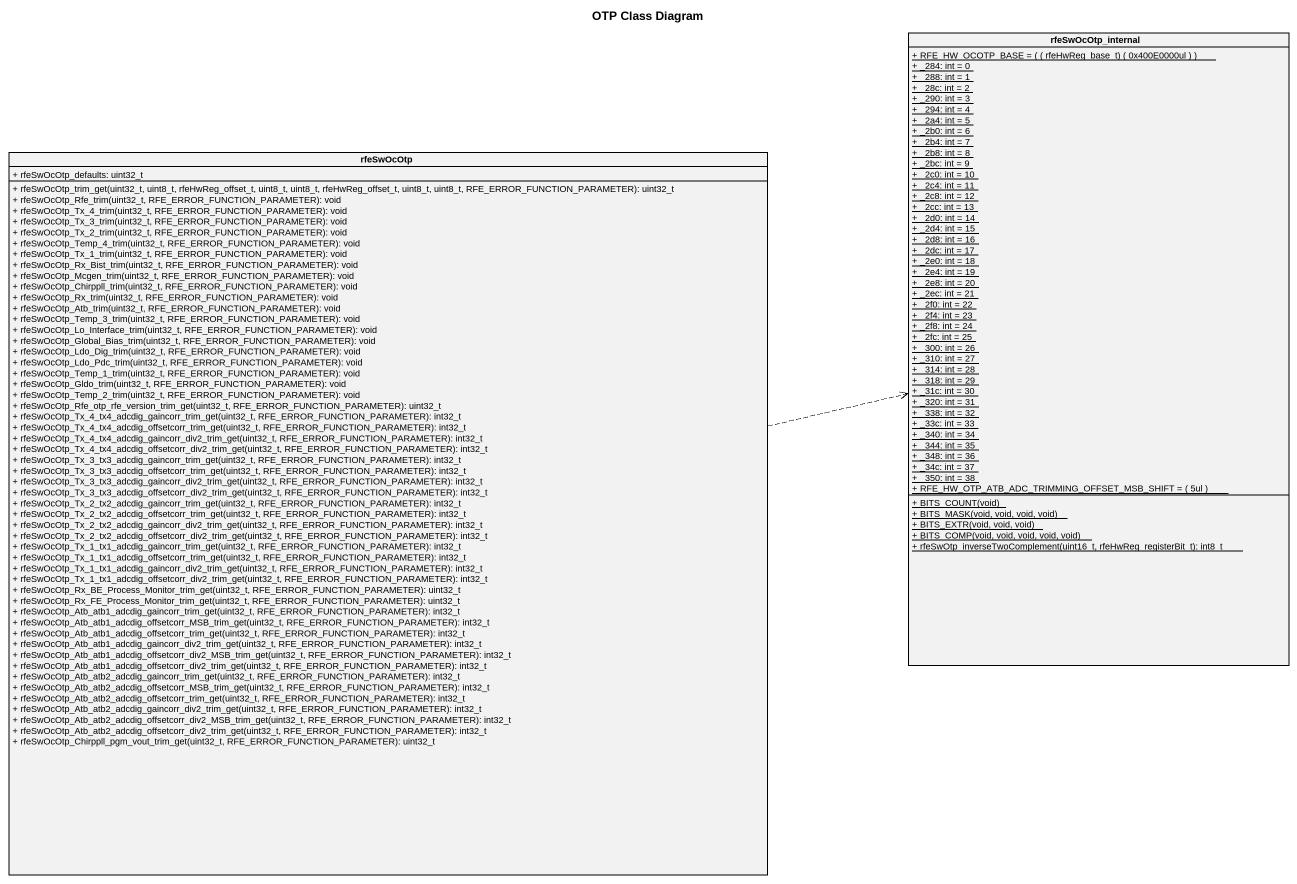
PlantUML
@startuml
title OTP Class Diagram
hide circle
hide empty members
skinparam classAttributeIconSize 0
class rfeSwOcOtp_internal {
  {static} {field} + RFE_HW_OCOTP_BASE = ( ( rfeHwReg_base_t) ( 0x400E0000ul ) )
  {static} + _284: int = 0
  {static} + _288: int = 1
  {static} + _28c: int = 2
  {static} + _290: int = 3
  {static} + _294: int = 4
  {static} + _2a4: int = 5
  {static} + _2b0: int = 6
  {static} + _2b4: int = 7
  {static} + _2b8: int = 8
  {static} + _2bc: int = 9
  {static} + _2c0: int = 10
  {static} + _2c4: int = 11
  {static} + _2c8: int = 12
  {static} + _2cc: int = 13
  {static} + _2d0: int = 14
  {static} + _2d4: int = 15
  {static} + _2d8: int = 16
  {static} + _2dc: int = 17
  {static} + _2e0: int = 18
  {static} + _2e4: int = 19
  {static} + _2e8: int = 20
  {static} + _2ec: int = 21
  {static} + _2f0: int = 22
  {static} + _2f4: int = 23
  {static} + _2f8: int = 24
  {static} + _2fc: int = 25
  {static} + _300: int = 26
  {static} + _310: int = 27
  {static} + _314: int = 28
  {static} + _318: int = 29
  {static} + _31c: int = 30
  {static} + _320: int = 31
  {static} + _338: int = 32
  {static} + _33c: int = 33
  {static} + _340: int = 34
  {static} + _344: int = 35
  {static} + _348: int = 36
  {static} + _34c: int = 37
  {static} + _350: int = 38
  {static} {field} + RFE_HW_OTP_ATB_ADC_TRIMMING_OFFSET_MSB_SHIFT = ( 5ul )
  {static} + BITS_COUNT(void)
  {static} + BITS_MASK(void, void, void, void)
  {static} + BITS_EXTR(void, void, void)
  {static} + BITS_COMP(void, void, void, void, void)
  {static} + rfeSwOtp_inverseTwoComplement(uint16_t, rfeHwReg_registerBit_t): int8_t
}
class rfeSwOcOtp {
  + rfeSwOcOtp_defaults: uint32_t
  + rfeSwOcOtp_trim_get(uint32_t, uint8_t, rfeHwReg_offset_t, uint8_t, uint8_t, rfeHwReg_offset_t, uint8_t, uint8_t, RFE_ERROR_FUNCTION_PARAMETER): uint32_t
  + rfeSwOcOtp_Rfe_trim(uint32_t, RFE_ERROR_FUNCTION_PARAMETER): void
  + rfeSwOcOtp_Tx_4_trim(uint32_t, RFE_ERROR_FUNCTION_PARAMETER): void
  + rfeSwOcOtp_Tx_3_trim(uint32_t, RFE_ERROR_FUNCTION_PARAMETER): void
  + rfeSwOcOtp_Tx_2_trim(uint32_t, RFE_ERROR_FUNCTION_PARAMETER): void
  + rfeSwOcOtp_Temp_4_trim(uint32_t, RFE_ERROR_FUNCTION_PARAMETER): void
  + rfeSwOcOtp_Tx_1_trim(uint32_t, RFE_ERROR_FUNCTION_PARAMETER): void
  + rfeSwOcOtp_Rx_Bist_trim(uint32_t, RFE_ERROR_FUNCTION_PARAMETER): void
  + rfeSwOcOtp_Mcgen_trim(uint32_t, RFE_ERROR_FUNCTION_PARAMETER): void
  + rfeSwOcOtp_Chirppll_trim(uint32_t, RFE_ERROR_FUNCTION_PARAMETER): void
  + rfeSwOcOtp_Rx_trim(uint32_t, RFE_ERROR_FUNCTION_PARAMETER): void
  + rfeSwOcOtp_Atb_trim(uint32_t, RFE_ERROR_FUNCTION_PARAMETER): void
  + rfeSwOcOtp_Temp_3_trim(uint32_t, RFE_ERROR_FUNCTION_PARAMETER): void
  + rfeSwOcOtp_Lo_Interface_trim(uint32_t, RFE_ERROR_FUNCTION_PARAMETER): void
  + rfeSwOcOtp_Global_Bias_trim(uint32_t, RFE_ERROR_FUNCTION_PARAMETER): void
  + rfeSwOcOtp_Ldo_Dig_trim(uint32_t, RFE_ERROR_FUNCTION_PARAMETER): void
  + rfeSwOcOtp_Ldo_Pdc_trim(uint32_t, RFE_ERROR_FUNCTION_PARAMETER): void
  + rfeSwOcOtp_Temp_1_trim(uint32_t, RFE_ERROR_FUNCTION_PARAMETER): void
  + rfeSwOcOtp_Gldo_trim(uint32_t, RFE_ERROR_FUNCTION_PARAMETER): void
  + rfeSwOcOtp_Temp_2_trim(uint32_t, RFE_ERROR_FUNCTION_PARAMETER): void
  + rfeSwOcOtp_Rfe_otp_rfe_version_trim_get(uint32_t, RFE_ERROR_FUNCTION_PARAMETER): uint32_t
  + rfeSwOcOtp_Tx_4_tx4_adcdig_gaincorr_trim_get(uint32_t, RFE_ERROR_FUNCTION_PARAMETER): int32_t
  + rfeSwOcOtp_Tx_4_tx4_adcdig_offsetcorr_trim_get(uint32_t, RFE_ERROR_FUNCTION_PARAMETER): int32_t
  + rfeSwOcOtp_Tx_4_tx4_adcdig_gaincorr_div2_trim_get(uint32_t, RFE_ERROR_FUNCTION_PARAMETER): int32_t
  + rfeSwOcOtp_Tx_4_tx4_adcdig_offsetcorr_div2_trim_get(uint32_t, RFE_ERROR_FUNCTION_PARAMETER): int32_t
  + rfeSwOcOtp_Tx_3_tx3_adcdig_gaincorr_trim_get(uint32_t, RFE_ERROR_FUNCTION_PARAMETER): int32_t
  + rfeSwOcOtp_Tx_3_tx3_adcdig_offsetcorr_trim_get(uint32_t, RFE_ERROR_FUNCTION_PARAMETER): int32_t
  + rfeSwOcOtp_Tx_3_tx3_adcdig_gaincorr_div2_trim_get(uint32_t, RFE_ERROR_FUNCTION_PARAMETER): int32_t
  + rfeSwOcOtp_Tx_3_tx3_adcdig_offsetcorr_div2_trim_get(uint32_t, RFE_ERROR_FUNCTION_PARAMETER): int32_t
  + rfeSwOcOtp_Tx_2_tx2_adcdig_gaincorr_trim_get(uint32_t, RFE_ERROR_FUNCTION_PARAMETER): int32_t
  + rfeSwOcOtp_Tx_2_tx2_adcdig_offsetcorr_trim_get(uint32_t, RFE_ERROR_FUNCTION_PARAMETER): int32_t
  + rfeSwOcOtp_Tx_2_tx2_adcdig_gaincorr_div2_trim_get(uint32_t, RFE_ERROR_FUNCTION_PARAMETER): int32_t
  + rfeSwOcOtp_Tx_2_tx2_adcdig_offsetcorr_div2_trim_get(uint32_t, RFE_ERROR_FUNCTION_PARAMETER): int32_t
  + rfeSwOcOtp_Tx_1_tx1_adcdig_gaincorr_trim_get(uint32_t, RFE_ERROR_FUNCTION_PARAMETER): int32_t
  + rfeSwOcOtp_Tx_1_tx1_adcdig_offsetcorr_trim_get(uint32_t, RFE_ERROR_FUNCTION_PARAMETER): int32_t
  + rfeSwOcOtp_Tx_1_tx1_adcdig_gaincorr_div2_trim_get(uint32_t, RFE_ERROR_FUNCTION_PARAMETER): int32_t
  + rfeSwOcOtp_Tx_1_tx1_adcdig_offsetcorr_div2_trim_get(uint32_t, RFE_ERROR_FUNCTION_PARAMETER): int32_t
  + rfeSwOcOtp_Rx_BE_Process_Monitor_trim_get(uint32_t, RFE_ERROR_FUNCTION_PARAMETER): uint32_t
  + rfeSwOcOtp_Rx_FE_Process_Monitor_trim_get(uint32_t, RFE_ERROR_FUNCTION_PARAMETER): uint32_t
  + rfeSwOcOtp_Atb_atb1_adcdig_gaincorr_trim_get(uint32_t, RFE_ERROR_FUNCTION_PARAMETER): int32_t
  + rfeSwOcOtp_Atb_atb1_adcdig_offsetcorr_MSB_trim_get(uint32_t, RFE_ERROR_FUNCTION_PARAMETER): int32_t
  + rfeSwOcOtp_Atb_atb1_adcdig_offsetcorr_trim_get(uint32_t, RFE_ERROR_FUNCTION_PARAMETER): int32_t
  + rfeSwOcOtp_Atb_atb1_adcdig_gaincorr_div2_trim_get(uint32_t, RFE_ERROR_FUNCTION_PARAMETER): int32_t
  + rfeSwOcOtp_Atb_atb1_adcdig_offsetcorr_div2_MSB_trim_get(uint32_t, RFE_ERROR_FUNCTION_PARAMETER): int32_t
  + rfeSwOcOtp_Atb_atb1_adcdig_offsetcorr_div2_trim_get(uint32_t, RFE_ERROR_FUNCTION_PARAMETER): int32_t
  + rfeSwOcOtp_Atb_atb2_adcdig_gaincorr_trim_get(uint32_t, RFE_ERROR_FUNCTION_PARAMETER): int32_t
  + rfeSwOcOtp_Atb_atb2_adcdig_offsetcorr_MSB_trim_get(uint32_t, RFE_ERROR_FUNCTION_PARAMETER): int32_t
  + rfeSwOcOtp_Atb_atb2_adcdig_offsetcorr_trim_get(uint32_t, RFE_ERROR_FUNCTION_PARAMETER): int32_t
  + rfeSwOcOtp_Atb_atb2_adcdig_gaincorr_div2_trim_get(uint32_t, RFE_ERROR_FUNCTION_PARAMETER): int32_t
  + rfeSwOcOtp_Atb_atb2_adcdig_offsetcorr_div2_MSB_trim_get(uint32_t, RFE_ERROR_FUNCTION_PARAMETER): int32_t
  + rfeSwOcOtp_Atb_atb2_adcdig_offsetcorr_div2_trim_get(uint32_t, RFE_ERROR_FUNCTION_PARAMETER): int32_t
  + rfeSwOcOtp_Chirppll_pgm_vout_trim_get(uint32_t, RFE_ERROR_FUNCTION_PARAMETER): uint32_t
}
rfeSwOcOtp .right.> rfeSwOcOtp_internal
@enduml
